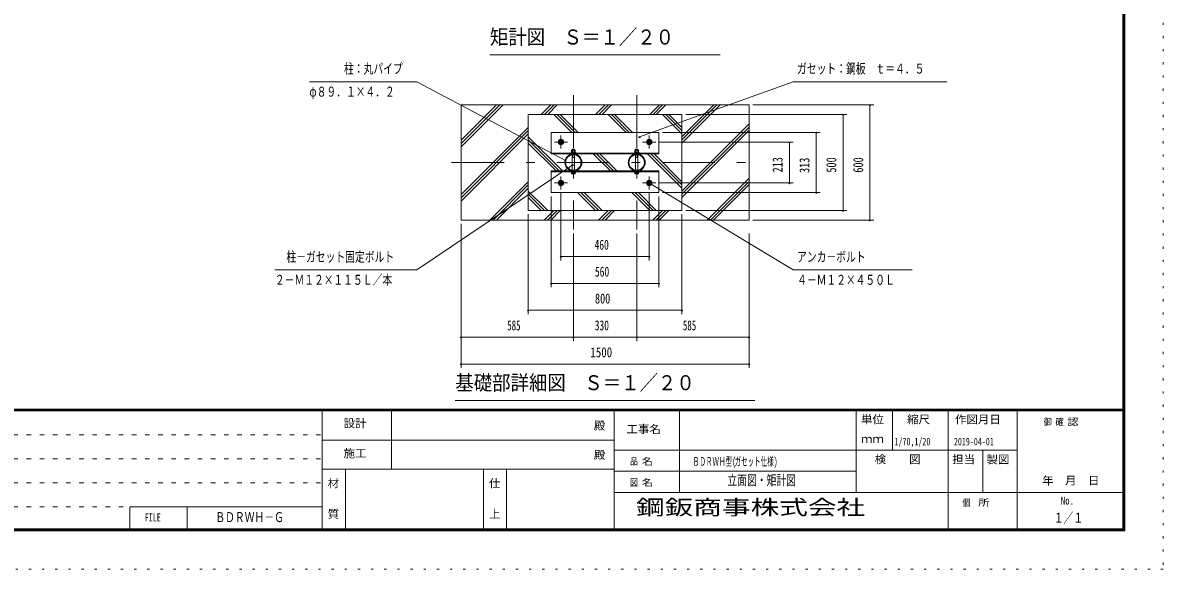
# Model space of a CAD drawing. Units: millimetres, scale not verified, with parts at other scales. Extents: x -31992 to 32005, y -14700 to 14700.
# Drawn here: x 11215 to 32005, y -14700 to -4742 of the extents above; entities that cross this region are included whole.
import ezdxf
from ezdxf.enums import TextEntityAlignment as Align

# ---------------------------------------------------------------- set-up
doc = ezdxf.new("R2010")
doc.units = ezdxf.units.MM
doc.header["$LTSCALE"] = 80
for name, pattern in [('USER1', [3, 1, -2]), ('USER3', [24, 12, -5, 2, -5]), ('USER4', [3, 0.5, -2.5])]:
    doc.linetypes.add(name, pattern=pattern)
doc.layers.add('0-1_0-F1TEXT', color=7, linetype='Continuous')
doc.layers.add('0-E_2-5DIM', color=7, linetype='Continuous')
for name, color, linetype, lineweight in [('0-6_2-02BOLD', 7, 'Continuous', 18), ('0-8_2-22CENTER', 3, 'USER3', 18), ('0-9_2-42THIN', 4, 'Continuous', 18), ('0-A_2-52DIM', 3, 'Continuous', 18), ('0-B_2-62HATCH', 2, 'Continuous', 18), ('0-C_F-F1PAPER', 5, 'Continuous', 18), ('0-D_F-E_J_ADD', 5, 'USER4', 18)]:
    doc.layers.add(name, color=color, linetype=linetype, lineweight=lineweight)
doc.styles.add('ＭＳ ゴシック', font='')
doc.styles.get('ＭＳ ゴシック').set_extended_font_data('MS Gothic')

msp = doc.modelspace()

# ---------------------------------------------------------------- linework, layer by layer
at = {"layer": '0-6_2-02BOLD'}
for p, q in [((19205.37, -6237.1), (24455.37, -6237.1)), ((23230.37, -6412.1), (23230.37, -8162.1)), ((24455.37, -6237.1), (24455.37, -8337.1)), ((20850.37, -6739.35), (22810.37, -6739.35)), ((22810.37, -6739.35), (22810.37, -7131.35)), ((21008.19, -6884.6), (21042.55, -6884.6)), ((21042.55, -6884.6), (21059.72, -6914.35)), ((21059.72, -6914.35), (21042.55, -6944.1)), ((21218.52, -7065.21), (21224, -7062.05)), ((21218.52, -7065.21), (21218.52, -7097.05)), ((21224, -7062.05), (21281.75, -7062.05)), ((21235.69, -7065.21), (21235.69, -7097.05)), ((21270.05, -7065.21), (21270.05, -7097.05)), ((21273.87, -7062.05), (21273.87, -7052.14)), ((22373.52, -7065.21), (22379, -7062.05)), ((22373.52, -7065.21), (22373.52, -7097.05)), ((22386.87, -7052.14), (22393.87, -7045.14)), ((22386.87, -7062.05), (22386.87, -7052.14)), ((22386.87, -7052.14), (22428.88, -7052.14)), ((22390.7, -7065.21), (22390.7, -7097.05)), ((22393.87, -7045.14), (22421.87, -7045.14)), ((22421.87, -7045.14), (22428.88, -7052.14)), ((22425.05, -7065.21), (22425.05, -7097.05)), ((22428.88, -7062.05), (22428.88, -7052.14)), ((22618.19, -6884.6), (22652.55, -6884.6)), ((22652.55, -6884.6), (22669.72, -6914.35)), ((22669.72, -6914.35), (22652.55, -6944.1)), ((20850.37, -7115.6), (22810.37, -7115.6)), ((21210.87, -7107.54), (21210.87, -7115.6)), ((21215.25, -7097.05), (21290.5, -7097.05)), ((21215.25, -7097.05), (21215.25, -7107.54)), ((21231.87, -7426.75), (21231.87, -7147.44)), ((21231.87, -7198.09), (21273.87, -7198.09)), ((21242.37, -7107.54), (21252.87, -7097.05)), ((21252.87, -7107.54), (21263.37, -7097.05)), ((21273.87, -7426.75), (21273.87, -7147.44)), ((21290.5, -7097.05), (21290.5, -7107.54)), ((22365.87, -7107.54), (22449.87, -7107.54)), ((22365.87, -7107.54), (22365.87, -7115.6)), ((22370.25, -7097.05), (22370.25, -7107.54)), ((22386.87, -7426.75), (22386.87, -7147.44)), ((22386.87, -7198.09), (22428.88, -7198.09)), ((22397.37, -7107.54), (22407.87, -7097.05)), ((22407.87, -7107.54), (22418.37, -7097.05)), ((22428.88, -7426.75), (22428.88, -7147.44)), ((22449.87, -7107.54), (22449.87, -7115.6)), ((20850.37, -7442.85), (20850.37, -7834.85)), ((20850.37, -7442.85), (22810.37, -7442.85)), ((20850.37, -7458.6), (22810.37, -7458.6)), ((21210.87, -7466.65), (21210.87, -7458.6)), ((21210.87, -7466.65), (21294.87, -7466.65)), ((21218.52, -7491.48), (21218.52, -7466.65)), ((21235.69, -7491.48), (21235.69, -7466.65)), ((21270.05, -7491.48), (21270.05, -7466.65)), ((21294.87, -7466.65), (21294.87, -7458.6)), ((22365.87, -7466.65), (22365.87, -7458.6)), ((22365.87, -7466.65), (22449.87, -7466.65)), ((22373.52, -7491.48), (22373.52, -7466.65)), ((22390.7, -7491.48), (22390.7, -7466.65)), ((22425.05, -7491.48), (22425.05, -7466.65)), ((22449.87, -7466.65), (22449.87, -7458.6)), ((22810.37, -7442.85), (22810.37, -7834.85)), ((21008.19, -7630.1), (21042.55, -7630.1)), ((21042.55, -7630.1), (21059.72, -7659.85)), ((21059.72, -7659.85), (21042.55, -7689.6)), ((22618.19, -7630.1), (22601.02, -7659.85)), ((22601.02, -7659.85), (22618.19, -7689.6)), ((22618.19, -7689.6), (22652.55, -7689.6)), ((20850.37, -7834.85), (22810.37, -7834.85))]:
    msp.add_line(p, q, dxfattribs=at)
for points in [[(19205.37, -6237.1), (19205.37, -8337.1), (24455.37, -8337.1)], [(23230.37, -6412.1), (20430.37, -6412.1), (20430.37, -8162.1), (23230.37, -8162.1)], [(20850.37, -6739.35), (20850.37, -7131.35), (22810.37, -7131.35)], [(21008.19, -6884.6), (20991.02, -6914.35), (21008.19, -6944.1), (21042.55, -6944.1)], [(21231.87, -7052.14), (21238.87, -7045.14), (21266.87, -7045.14), (21273.87, -7052.14)], [(21231.87, -7062.05), (21231.87, -7052.14), (21273.87, -7052.14)], [(21281.75, -7062.05), (21287.22, -7065.21), (21287.22, -7097.05)], [(22379, -7062.05), (22436.74, -7062.05), (22442.22, -7065.21), (22442.22, -7097.05)], [(22618.19, -6884.6), (22601.02, -6914.35), (22618.19, -6944.1), (22652.55, -6944.1)], [(21210.87, -7107.54), (21294.87, -7107.54), (21294.87, -7115.6)], [(22370.25, -7097.05), (22445.49, -7097.05), (22445.49, -7107.54)], [(21218.52, -7491.48), (21224, -7494.65), (21281.75, -7494.65), (21287.22, -7491.48), (21287.22, -7466.65)], [(22373.52, -7491.48), (22379, -7494.65), (22436.74, -7494.65), (22442.22, -7491.48), (22442.22, -7466.65)], [(21008.19, -7630.1), (20991.02, -7659.85), (21008.19, -7689.6), (21042.55, -7689.6)], [(22618.19, -7630.1), (22652.55, -7630.1), (22669.72, -7659.85), (22652.55, -7689.6)]]:
    msp.add_lwpolyline(points, dxfattribs=at)
for centre, radius in [((21025.37, -6914.35), 49), ((21025.37, -6914.35), 37.62), ((21025.37, -6914.35), 28.88), ((21025.37, -6914.35), 21), ((22635.37, -6914.35), 49), ((22635.37, -6914.35), 37.62), ((22635.37, -6914.35), 28.88), ((22635.37, -6914.35), 21), ((21252.87, -7287.1), 155.93), ((21252.87, -7287.1), 141.22), ((22407.87, -7287.1), 155.93), ((22407.87, -7287.1), 141.22), ((21025.37, -7659.85), 49), ((21025.37, -7659.85), 37.62), ((21025.37, -7659.85), 28.88), ((21025.37, -7659.85), 21), ((22635.37, -7659.85), 49), ((22635.37, -7659.85), 37.62), ((22635.37, -7659.85), 28.88), ((22635.37, -7659.85), 21)]:
    msp.add_circle(centre, radius, dxfattribs=at)
for centre, radius, start, end in [((21227.1, -7075.29), 13.24, 49.5701, 90), ((21252.87, -7110.27), 48.23, 69.13593, 110.86406), ((21278.64, -7075.29), 13.24, 90, 130.42989), ((22382.11, -7075.29), 13.24, 49.5701, 90), ((22407.87, -7110.27), 48.23, 69.13593, 110.86406), ((22433.64, -7075.29), 13.24, 90, 130.42989), ((21227.1, -7481.41), 13.24, 270, 310.42989), ((21252.87, -7446.42), 48.23, 249.13593, 290.86406), ((21278.64, -7481.41), 13.24, 229.5701, 270), ((22382.11, -7481.41), 13.24, 270, 310.42989), ((22407.87, -7446.42), 48.23, 249.13593, 290.86406), ((22433.64, -7481.41), 13.24, 229.5701, 270)]:
    msp.add_arc(centre, radius, start, end, dxfattribs=at)
at = {"layer": '0-8_2-22CENTER'}
for p, q in [((21252.87, -6062.09), (21252.87, -8512.1)), ((22407.87, -6062.1), (22407.87, -8512.1)), ((21025.37, -6794.84), (21025.37, -7033.85)), ((22635.37, -6794.84), (22635.37, -7033.85)), ((20905.86, -6914.35), (21144.87, -6914.35)), ((22515.87, -6914.35), (22754.88, -6914.35)), ((19030.37, -7287.1), (24630.37, -7287.1)), ((20905.86, -7659.85), (21144.87, -7659.85)), ((21025.37, -7540.34), (21025.37, -7779.35)), ((22515.87, -7659.85), (22754.88, -7659.85)), ((22635.37, -7540.34), (22635.37, -7779.35))]:
    msp.add_line(p, q, dxfattribs=at)
at = {"layer": '0-9_2-42THIN'}
for p, q in [((21237.12, -7062.05), (21237.12, -7046.89)), ((21268.62, -7062.05), (21268.62, -7046.89)), ((22392.12, -7062.05), (22392.12, -7046.89)), ((22423.62, -7062.05), (22423.62, -7046.89)), ((21268.62, -7198.09), (21268.62, -7146.75)), ((21268.62, -7198.09), (21273.87, -7207.18)), ((22386.87, -7207.18), (22392.12, -7198.09)), ((22392.12, -7198.09), (22392.12, -7146.75)), ((22423.62, -7198.09), (22423.62, -7146.75)), ((22423.62, -7198.09), (22428.88, -7207.18))]:
    msp.add_line(p, q, dxfattribs=at)
msp.add_lwpolyline([(21231.87, -7207.18), (21237.12, -7198.09), (21237.12, -7146.75)], dxfattribs=at)
for centre in [(21025.37, -6914.35), (22635.37, -6914.35), (21025.37, -7659.85), (22635.37, -7659.85)]:
    msp.add_circle(centre, 15.75, dxfattribs=at)
at = {"layer": '0-A_2-52DIM'}
for p, q in [((23930.37, -5327.1), (19730.37, -5327.1)), ((16440.37, -5817.1), (18400.37, -5817.1)), ((18400.37, -5817.1), (21108.03, -7251.66)), ((25260.37, -5817.1), (22458.65, -6820.08)), ((25260.37, -5817.1), (28060.37, -5817.1)), ((23300.37, -6412.1), (26240.37, -6412.1)), ((24525.37, -6237.1), (26730.37, -6237.1)), ((26184.37, -6412.1), (26156.37, -6412.1)), ((26170.37, -6412.1), (26170.37, -8162.1)), ((26674.37, -6237.1), (26646.37, -6237.1)), ((26660.37, -6237.1), (26660.37, -8337.1)), ((22472.65, -6820.08), (22444.65, -6820.08)), ((22880.38, -6739.35), (25750.37, -6739.35)), ((25694.37, -6739.35), (25666.37, -6739.35)), ((25680.37, -7834.85), (25680.37, -6739.35)), ((22824.88, -6914.35), (25260.37, -6914.35)), ((25204.37, -6914.35), (25176.37, -6914.35)), ((25190.37, -6914.35), (25190.37, -7659.85)), ((21122.03, -7251.66), (21094.03, -7251.66)), ((18400.37, -9247.1), (21241.62, -7329.82)), ((21255.62, -7329.82), (21227.62, -7329.82)), ((22656.08, -7667.12), (22628.08, -7667.12)), ((25260.38, -9247.1), (22642.08, -7667.12)), ((22824.88, -7659.85), (25260.37, -7659.85)), ((25204.37, -7659.85), (25176.37, -7659.85)), ((21025.37, -7849.36), (21025.37, -9072.1)), ((22635.37, -7849.36), (22635.37, -9072.1)), ((22880.38, -7834.85), (25750.37, -7834.85)), ((25694.37, -7834.85), (25666.37, -7834.85)), ((20850.37, -7904.85), (20850.37, -9562.1)), ((22810.37, -7904.85), (22810.37, -9562.1)), ((20430.37, -8232.1), (20430.37, -10052.1)), ((23230.37, -8232.1), (23230.37, -10052.1)), ((23300.37, -8162.1), (26240.37, -8162.1)), ((26184.37, -8162.1), (26156.37, -8162.1)), ((19205.37, -8407.1), (19205.37, -11032.1)), ((24525.37, -8337.1), (26730.37, -8337.1)), ((26674.37, -8337.1), (26646.37, -8337.1)), ((21252.87, -8582.1), (21252.87, -10542.1)), ((22407.87, -8582.1), (22407.87, -10542.1)), ((24455.37, -8582.1), (24455.37, -11032.1)), ((21039.37, -9002.1), (21011.37, -9002.1)), ((22635.37, -9002.1), (21025.37, -9002.1)), ((22649.37, -9002.1), (22621.37, -9002.1)), ((15810.37, -9247.1), (18400.37, -9247.1)), ((27430.37, -9247.1), (25260.37, -9247.1)), ((20864.37, -9492.1), (20836.37, -9492.1)), ((22810.37, -9492.1), (20850.37, -9492.1)), ((22824.37, -9492.1), (22796.37, -9492.1)), ((20444.37, -9982.1), (20416.37, -9982.1)), ((20430.37, -9982.09), (23230.37, -9982.09)), ((23244.37, -9982.1), (23216.37, -9982.1)), ((19219.37, -10472.1), (19191.37, -10472.1)), ((24455.37, -10472.1), (19205.37, -10472.1)), ((21266.87, -10472.1), (21238.87, -10472.1)), ((22421.87, -10472.1), (22393.87, -10472.1)), ((24469.37, -10472.1), (24441.37, -10472.1)), ((19219.37, -10962.1), (19191.37, -10962.1)), ((24455.37, -10962.1), (19205.37, -10962.1)), ((24469.37, -10962.1), (24441.37, -10962.1)), ((24560.37, -11627.1), (19100.37, -11627.1))]:
    msp.add_line(p, q, dxfattribs=at)
for centre in [(26170.37, -6412.1), (26660.37, -6237.1), (22458.65, -6820.08), (25680.37, -6739.35), (25190.37, -6914.35), (21108.03, -7251.66), (21241.62, -7329.82), (22642.08, -7667.12), (25190.37, -7659.85), (25680.37, -7834.85), (26170.37, -8162.1), (26660.37, -8337.1), (21025.37, -9002.1), (22635.37, -9002.1), (20850.37, -9492.1), (22810.37, -9492.1), (20430.37, -9982.1), (23230.37, -9982.1), (19205.37, -10472.1), (21252.87, -10472.1), (22407.87, -10472.1), (24455.37, -10472.1), (19205.37, -10962.1), (24455.37, -10962.1)]:
    msp.add_arc(centre, 14, 180, 0, dxfattribs=at)
at = {"layer": '0-B_2-62HATCH'}
for p, q in [((19205.37, -7001.65), (19969.92, -6237.1)), ((19205.37, -6942.25), (19910.52, -6237.1)), ((19205.37, -6882.85), (19851.12, -6237.1)), ((20666.08, -6412.1), (20841.08, -6237.1)), ((20725.47, -6412.1), (20900.48, -6237.1)), ((20784.87, -6412.1), (20959.87, -6237.1)), ((20895.97, -6412.1), (21223.22, -6739.35)), ((20955.37, -6412.1), (21282.62, -6739.35)), ((21014.77, -6412.1), (21342.02, -6739.35)), ((21656.02, -6412.1), (21831.02, -6237.1)), ((21715.42, -6412.1), (21890.42, -6237.1)), ((21774.82, -6412.1), (21949.82, -6237.1)), ((21885.92, -6412.1), (22213.17, -6739.35)), ((21945.32, -6412.1), (22272.57, -6739.35)), ((22004.72, -6412.1), (22331.97, -6739.35)), ((22645.97, -6412.1), (22820.98, -6237.1)), ((22705.37, -6412.1), (22880.38, -6237.1)), ((22764.77, -6412.1), (22939.77, -6237.1)), ((22875.87, -6412.1), (23230.37, -6766.6)), ((22935.27, -6412.1), (23230.37, -6707.2)), ((22994.67, -6412.1), (23230.37, -6647.8)), ((23230.37, -6936.44), (23929.72, -6237.1)), ((23230.37, -6877.05), (23870.32, -6237.1)), ((23230.37, -6817.65), (23810.92, -6237.1)), ((19205.37, -7872.8), (20430.37, -6647.8)), ((23230.37, -7807.6), (24455.37, -6582.6)), ((23230.37, -7867), (24455.37, -6642)), ((19205.37, -7932.2), (20430.37, -6707.2)), ((19205.37, -7991.6), (20430.37, -6766.6)), ((20430.37, -6817.65), (21055.57, -7442.85)), ((23230.37, -7926.39), (24455.37, -6701.39)), ((20430.37, -6877.05), (20996.17, -7442.85)), ((20430.37, -6936.44), (20936.77, -7442.85)), ((21615.22, -7131.35), (21926.73, -7442.85)), ((21674.62, -7131.35), (21986.12, -7442.85)), ((21734.02, -7131.35), (22045.51, -7442.85)), ((22605.17, -7131.35), (23230.37, -7756.55)), ((22664.57, -7131.35), (23230.37, -7697.15)), ((22723.97, -7131.35), (23230.37, -7637.75)), ((19731.02, -8337.1), (20430.37, -7637.76)), ((23690.82, -8337.1), (24455.37, -7572.55)), ((23750.22, -8337.1), (24455.37, -7631.95)), ((23809.62, -8337.1), (24455.37, -7691.34)), ((19790.42, -8337.1), (20430.37, -7697.15)), ((19849.82, -8337.1), (20430.37, -7756.55)), ((20430.37, -7807.6), (20784.86, -8162.1)), ((20430.37, -7867), (20725.47, -8162.1)), ((21328.78, -7834.85), (21656.02, -8162.1)), ((21388.17, -7834.85), (21715.42, -8162.1)), ((21447.56, -7834.85), (21774.82, -8162.1)), ((22318.72, -7834.85), (22645.97, -8162.1)), ((22378.12, -7834.85), (22705.37, -8162.1)), ((22437.51, -7834.85), (22764.76, -8162.1)), ((20430.37, -7926.39), (20666.08, -8162.1)), ((20720.98, -8337.1), (20895.98, -8162.1)), ((20780.38, -8337.1), (20955.37, -8162.1)), ((20839.77, -8337.1), (21014.77, -8162.1)), ((21710.92, -8337.1), (21885.92, -8162.1)), ((21770.32, -8337.1), (21945.32, -8162.1)), ((21829.72, -8337.1), (22004.72, -8162.1)), ((22700.88, -8337.1), (22875.87, -8162.1)), ((22760.27, -8337.1), (22935.27, -8162.1)), ((22819.67, -8337.1), (22994.67, -8162.1))]:
    msp.add_line(p, q, dxfattribs=at)
at = {"layer": '0-C_F-F1PAPER'}
for p, q in [((31305.49, -14000), (31305.49, 14140)), ((31270.49, -13965), (31270.49, 14105)), ((31284.48, -13979), (31284.48, 14119)), ((31291.49, -13986), (31291.49, 14126)), ((31298.49, -13993), (31298.49, 14133)), ((31270.49, -11781), (-8839.51, -11781)), ((31270.49, -11784.5), (-8839.51, -11784.5)), ((31270.49, -11788), (-8839.51, -11788)), ((31270.49, -11791.5), (-8839.51, -11791.5)), ((31270.49, -11795), (-8839.51, -11795)), ((31270.49, -11798.5), (-8839.51, -11798.5)), ((31270.49, -11802), (-8839.51, -11802)), ((31270.49, -11805.5), (-8839.51, -11805.5)), ((31270.49, -11809), (-8839.51, -11809)), ((31270.49, -11812.5), (-8839.51, -11812.5)), ((31270.49, -11816), (-8839.51, -11816)), ((16675.49, -14000), (16675.49, -11816)), ((17935.49, -12880), (17935.49, -11816)), ((21995.49, -14000), (21995.49, -11816)), ((23185.49, -13300), (23185.49, -11816)), ((26405.49, -13300), (26405.49, -11816)), ((27070.49, -12530), (27070.49, -11816)), ((28085.49, -14000), (28085.49, -11816)), ((29345.49, -14000), (29345.49, -11816)), ((16675.49, -12348), (21995.49, -12348)), ((21995.49, -12530), (29345.49, -12530)), ((28715.49, -13300), (28715.49, -12530)), ((16675.49, -12880), (21995.49, -12880)), ((17095.49, -14000), (17095.49, -12880)), ((19615.49, -14000), (19615.49, -12880)), ((20035.49, -14000), (20035.49, -12880)), ((21995.49, -12915), (26405.49, -12915)), ((21995.49, -13300), (31305.49, -13300)), ((13164.29, -13563.2), (16675.49, -13563.2)), ((13164.29, -13563.2), (13164.29, -14000)), ((14214.29, -13563.2), (14214.29, -14000)), ((-8874.51, -14000), (31305.49, -14000)), ((-8867.51, -13993), (31298.49, -13993)), ((-8860.51, -13986), (31291.49, -13986)), ((-8853.51, -13979), (31284.48, -13979)), ((-8839.51, -13965), (31270.49, -13965))]:
    msp.add_line(p, q, dxfattribs=at)
at = {"layer": '0-C_F-F1PAPER', "color": 6, "linetype": 'USER1'}
for p, q in [((-8874.51, -12252.8), (16675.49, -12252.8)), ((-8874.51, -12689.6), (16675.49, -12689.6)), ((-8874.51, -13126.4), (16675.49, -13126.4)), ((-8874.51, -13563.2), (13164.29, -13563.2))]:
    msp.add_line(p, q, dxfattribs=at)
at = {"layer": '0-C_F-F1PAPER'}
for points in [[(-8871.01, -13996.5), (31301.98, -13996.5), (31301.98, 14136.5)], [(-8864.01, -13989.5), (31294.99, -13989.5), (31294.99, 14129.5)], [(-8857.01, -13982.5), (31287.99, -13982.5), (31287.99, 14122.5)], [(-8850.01, -13975.5), (31280.99, -13975.5), (31280.99, 14115.5)], [(-8846.51, -13972), (31277.48, -13972), (31277.48, 14112)], [(-8843.01, -13968.5), (31273.99, -13968.5), (31273.99, 14108.5)]]:
    msp.add_lwpolyline(points, dxfattribs=at)
at = {"layer": '0-D_F-E_J_ADD'}
for p, q in [((32005.49, 14700), (32005.49, -14700)), ((32005.49, -14700), (-9574.51, -14700))]:
    msp.add_line(p, q, dxfattribs=at)

# ---------------------------------------------------------------- texts
at = {"layer": '0-1_0-F1TEXT', "style": 'ＭＳ ゴシック'}
for s, height, width, p in [('1/70,1/20', 136.8, 0.65, (27107.14, -12483.38)), ('2019-04-01', 136.8, 0.65, (28190.49, -12483.38)), ('ＢＤＲＷＨ型(', 155, 0.55, (23430.49, -12862.5)), ('ガセット仕様)', 155, 0.55, (24190.38, -12862.5)), ('立面図・矩計図', 182.3, 0.7, (24060.49, -13222.63)), ('ＢＤＲＷＨ－Ｇ', 182.3, 0.7, (14724.72, -13896.73)), ('１／１', 182.3, 0.7, (30010.49, -13908.29))]:
    msp.add_text(s, height=height, dxfattribs=dict(at, width=width)).set_placement(p, align=Align.BOTTOM_LEFT)
at = {"layer": '0-A_2-52DIM', "color": 7, "style": 'ＭＳ ゴシック'}
for s, height, width, p in [('矩計図\u3000Ｓ＝１／２０', 273.5, 0.9, (19730.37, -5219.79)), ('柱：丸パイプ', 182.3, 0.7, (17070.37, -5722.23)), ('ガセット：鋼板\u3000ｔ＝４．５', 182.3, 0.7, (25330.36, -5722.23)), ('φ８９．１×４．２', 182.3, 0.7, (16440.37, -6142.23)), ('460', 182.3, 0.7, (21638.82, -8932.09)), ('柱－ガセット固定ボルト', 182.3, 0.7, (16020.37, -9152.23)), ('アンカ－ボルト', 182.3, 0.7, (25330.37, -9152.23)), ('２－Ｍ１２×１１５Ｌ／本', 182.3, 0.7, (15810.37, -9572.23)), ('560', 182.3, 0.7, (21645.66, -9422.09)), ('４－Ｍ１２×４５０Ｌ', 182.3, 0.7, (25330.37, -9572.23)), ('800', 182.3, 0.75, (21646.4, -9912.1)), ('585', 182.3, 0.65, (20047.27, -10402.1)), ('330', 182.3, 0.7, (21641.62, -10402.1)), ('585', 182.3, 0.65, (23249.77, -10402.1)), ('1500', 182.3, 0.8, (21562.99, -10892.1)), ('基礎部詳細図\u3000Ｓ＝１／２０', 273.5, 0.9, (19100.37, -11519.79))]:
    msp.add_text(s, height=height, dxfattribs=dict(at, width=width)).set_placement(p, align=Align.BOTTOM_LEFT)
at = {"layer": '0-A_2-52DIM', "color": 7, "style": 'ＭＳ ゴシック', "width": 0.75}
for s, p in [('213', (25120.37, -7469.04)), ('313', (25610.37, -7478.9)), ('500', (26100.37, -7472.52)), ('600', (26590.37, -7473.1))]:
    msp.add_text(s, height=182.3, rotation=90, dxfattribs=at).set_placement(p, align=Align.BOTTOM_LEFT)
at = {"layer": '0-C_F-F1PAPER', "color": 7, "style": 'ＭＳ ゴシック'}
for s, height, width, p in [('設計', 145.9, 1.05, (17063.99, -12157.36)), ('殿', 145.9, 1.05, (21624.49, -12202.1)), ('工事名', 145.9, 1.05, (22219.49, -12265.1)), ('単位', 145.9, 1.05, (26496.49, -12086.6)), ('縮尺', 145.9, 1.05, (27336.49, -12086.6)), ('作図月日', 145.9, 1.05, (28209.94, -12088.03)), ('御 ', 124, 0.85, (29825.34, -12116.2)), ('確 ', 124, 0.85, (30041.48, -12116.2)), ('認', 124, 1.2, (30257.62, -12116.2)), ('ｍｍ', 145.9, 1.05, (26496.49, -12443.6)), ('施工', 145.9, 1.05, (17063.99, -12706.1)), ('殿', 145.9, 1.05, (21624.49, -12734.1)), ('品 ', 124, 0.85, (22284.24, -12834.5)), ('名', 124, 1.2, (22500.38, -12834.5)), ('検\u3000\u3000図', 145.9, 1.05, (26744.99, -12814.6)), ('担当', 145.9, 1.05, (28158.99, -12814.6)), ('製図', 145.9, 1.05, (28783.36, -12818.04)), ('材', 145.9, 1.05, (16773.49, -13252.1)), ('仕', 145.9, 1.05, (19713.49, -13252.1)), ('図 ', 124, 0.85, (22284.24, -13219.5)), ('名', 124, 1.2, (22500.38, -13219.5)), ('\u3000年\u3000月\u3000日', 145.9, 1.05, (29588.72, -13202.3)), ('個  ', 124, 0.85, (28344.49, -13587)), ('所', 124, 1.2, (28632.68, -13587)), ('No.', 145.9, 0.8, (30139.99, -13567.1)), ('FILE', 145.9, 0.7, (13439.04, -13873.7)), ('質', 145.9, 1.05, (16773.49, -13812.1)), ('上', 145.9, 1.05, (19713.49, -13812.1))]:
    msp.add_text(s, height=height, dxfattribs=dict(at, width=width)).set_placement(p, align=Align.BOTTOM_LEFT)
at = {"layer": '0-E_2-5DIM', "style": 'ＭＳ ゴシック', "width": 1.4}
msp.add_text('鋼鈑商事株式会社', height=273.5, dxfattribs=at).set_placement((22394.49, -13790.7), align=Align.BOTTOM_LEFT)

doc.saveas('drawing.dxf')
